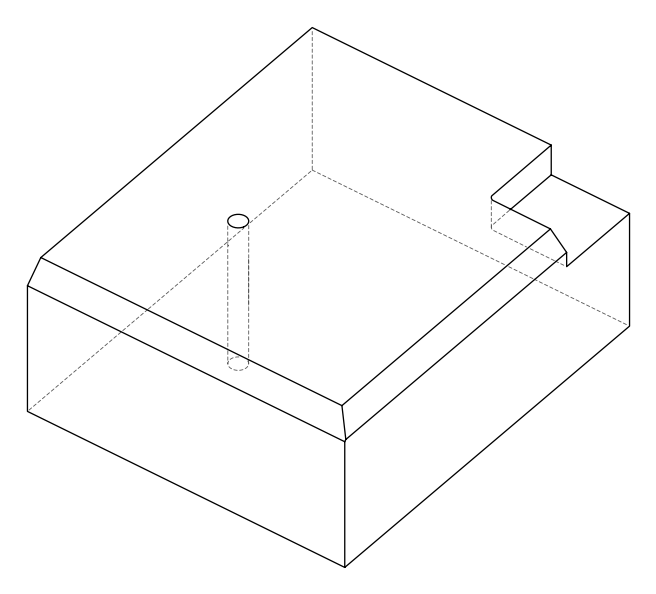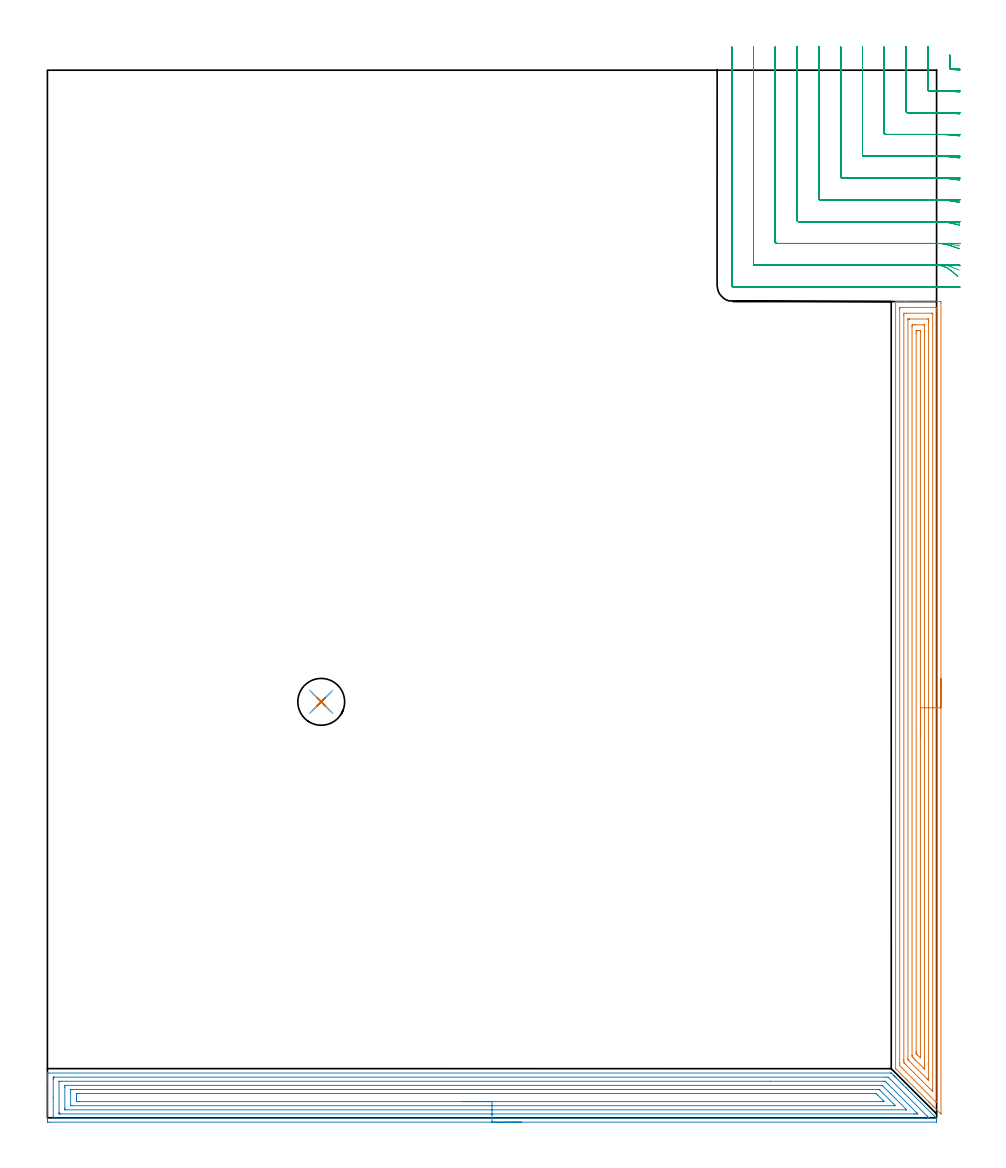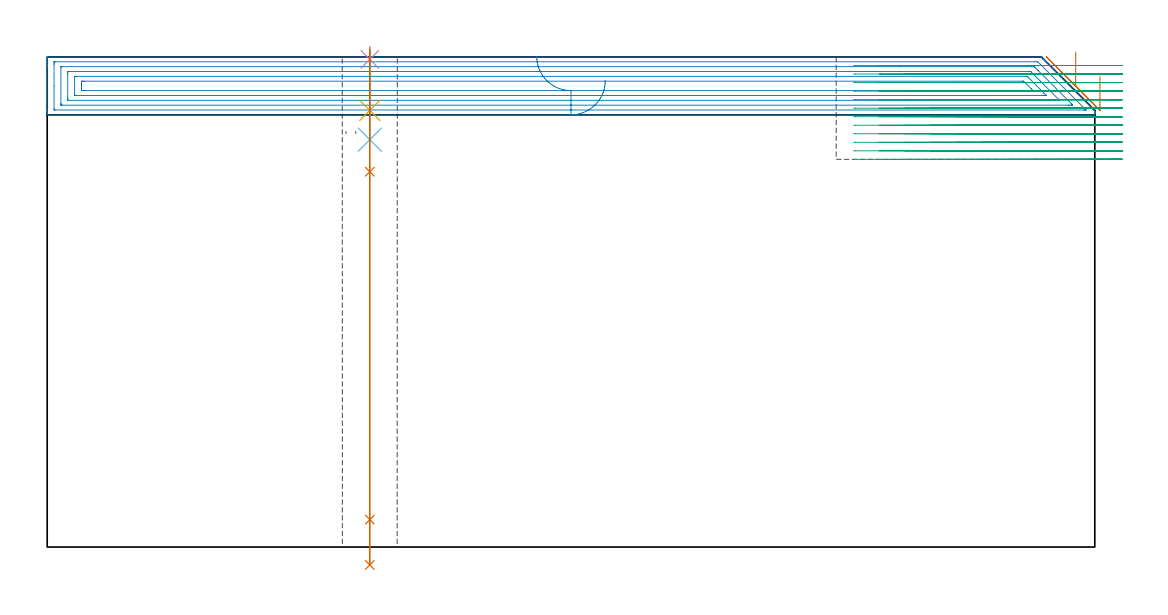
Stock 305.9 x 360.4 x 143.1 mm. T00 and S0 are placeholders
(PLAN: 7 operations, 5 tool changes, 54.8 min)
(1 AREA_MILL | FG_CHAMFER_SURFACE | UGT0205_001 | 13.32 min | 35031 mm3)
(2 AREA_MILL_1 | FG_CHAMFER_SURFACE_1 | UGT0205_001 | 14.71 min | 42290 mm3)
(3 MILL_CORNER_NOTCH_RECTANGULAR | CORNER_NOTCH_RECTANGULAR | NXT0201_013 | Follow Part, ap 2.5, ae 75% | 25.73 min | 178604 mm3)
(4 SPOT_DRILL | STEP1HOLE | NXT0321_9005460120000 | 0.03 min | 11 mm3)
(5 DRILL_BLIND_HOLE_INTO_CENTER | STEP1HOLE | UGT0301_217 | 0.07 min | 1141 mm3)
(6 DRILL_TO_ENLARGE_BLIND_HOLE | STEP1HOLE | NXT0301_111 | 0.11 min | 3434 mm3)
(7 GUN_DRILL_THROUGH_HOLE | STEP1HOLE | UGT0307_013 | 0.8 min | 24196 mm3)
(TOOL UGT0205_001 | Chamfer Mill 20 x 3 x 45 deg. | D20 FL50 Z2)
(TOOL NXT0201_013 | ENDMILL 10mm | D10 FL30 Z4)
(TOOL NXT0321_9005460120000 | NC Spot Drill, 142deg, 12mm, Carbide, Uncoated | D12 PA142 FL30 Z2)
(TOOL UGT0301_217 | Twist Drill 10.4 mm | D10.4 PA118 FL82 Z2)
(TOOL NXT0301_111 | Carbide Drill 16.1mm [860.1-1610-050A1-PM 4234] | D16.1 PA147 FL73 Z2)
(TOOL UGT0307_013 | Gun Drill 16 mm | D16 PA130 FL24 Z1)
(OP 1 AREA_MILL)
G17 G21 G94 G90
T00 M6
G54
G17 G0 G90 X307.4 Y151.05 S1061 M3
G43 Z153.1 H0
Z137.5
G94 G1 Y151.012 Z136.628 F250.
Y150.898 Z135.764
Y150.709 Z134.912
Y150.447 Z134.08
Y150.113 Z133.274
Y149.71 Z132.5
Y149.241 Z131.764
Y148.71 Z131.072
Y148.121 Z130.429
Y147.478 Z129.84
Y146.786 Z129.308
Y146.05 Z128.84
Y145.276 Z128.437
Y144.47 Z128.103
Y143.638 Z127.841
Y142.786 Z127.652
Y141.922 Z127.538
Y141.05 Z127.5
Y1.55
X307.399 Y1.453 Z127.501
X307.397 Y1.405 Z127.502
X307.392 Y1.308 Z127.506
X305.016 Y3.683 Z129.882
X304.85 Y3.847 Z130.044
X304.691 Y4.008 Z130.207
X304.57 Y4.129 Z130.328
X304.413 Y4.285 Z130.482
X304.262 Y4.437 Z130.636
X304.124 Y4.575 Z130.774
X303.975 Y4.722 Z130.92
X303.832 Y4.867 Z131.065
X303.678 Y5.021 Z131.22
X303.538 Y5.16 Z131.358
X303.403 Y5.296 Z131.495
X303.232 Y5.467 Z131.666
X295.662 Y13.038 Z139.237
X292.066 Y16.634 Z142.833
X291.905 Y16.797 Z142.993
X291.803 Y16.905 Z143.089
X291.8 Y17.063 Z143.1
Y280.647
X291.802 Y280.79 Z143.088
X291.921 Y280.797 Z142.971
X292.048 Y280.8 Z142.851
X292.436 Z142.463
X293.037 Z141.858
X295.087 Z139.81
X295.662 Z139.232
X296.25 Z138.646
X307.038 Z127.859
X307.329 Y280.796 Z127.568
X307.392 Y280.79 Z127.505
X307.399 Y280.725 Z127.499
X307.4 Y280.201 Z127.5
Y141.05
X305.986 Z128.914
X305.985 Y5.648 Z128.915
X305.983 Y5.467 Z128.917
X305.979 Y5.262 Z128.921
X305.975 Y5.187 Z128.925
X305.925 Y5.233 Z128.975
X305.684 Y5.467 Z129.216
X294.088 Y17.063 Z140.812
X293.912 Y17.242 Z140.988
X293.221 Y17.955 Z141.679
X293.215 Y18.665 Z141.685
Y18.847
X293.214 Y278.236 Z141.686
X293.215 Y278.417 Z141.685
X293.219 Y278.771 Z141.681
X293.22 Y278.786 Z141.68
X293.245 Y278.791 Z141.655
X293.311 Y278.797 Z141.589
X293.411 Y278.799 Z141.489
X293.536 Y278.8 Z141.364
X305.787 Z129.113
X305.932 Y278.797 Z128.968
X305.958 Y278.794 Z128.942
X305.979 Y278.789 Z128.921
X305.981 Y278.757 Z128.919
X305.985 Y278.599 Z128.915
X305.986 Y278.417 Z128.914
Y277.705
Y141.05
X304.572 Z130.328
Y9.765
X304.571 Y9.035 Z130.329
X304.565 Z130.335
X294.787 Y18.813 Z140.113
X294.756 Y18.847 Z140.144
X294.635 Y19.001 Z140.265
X294.629 Y19.739 Z140.271
Y19.9
Y275.902
X294.633 Y276.633 Z140.267
X294.635 Y276.788 Z140.265
X294.787 Y276.792 Z140.113
X295.499 Y276.8 Z139.401
X304.25 Y276.799 Z130.65
X304.413 Y276.794 Z130.487
X304.565 Y276.785 Z130.335
X304.569 Y276.633 Z130.331
X304.571 Y276.472 Z130.329
X304.572 Y141.05 Z130.328
X303.157 Z131.743
Y13.495
X303.155 Y12.993 Z131.745
X303.153 Y12.92 Z131.747
Y12.913
X303.095 Y12.965 Z131.805
X302.968 Y13.086 Z131.932
X302.768 Y13.281 Z132.132
X302.663 Y13.386 Z132.237
X296.311 Y19.739 Z138.589
X296.077 Y19.982 Z138.823
X296.049 Y20.013 Z138.851
X296.047 Y20.024 Z138.853
X296.044 Y20.054 Z138.856
X296.043 Y20.117 Z138.857
Y20.243
Y274.46
X296.046 Y274.629 Z138.854
X296.05 Y274.762 Z138.85
X296.052 Y274.791 Z138.848
X296.073 Y274.793 Z138.827
X296.124 Y274.796 Z138.776
X296.537 Y274.8 Z138.363
X296.585 Z138.315
X302.711 Y274.799 Z132.189
X303.07 Y274.79 Z131.83
X303.151 Y274.787 Z131.749
X303.154 Y274.732 Z131.746
X303.155 Y274.675 Z131.745
X303.157 Y274.345 Z131.743
Y273.957
Y141.05
X301.743 Z133.157
Y17.063
X301.741 Y16.89 Z133.159
X301.738 Y16.804 Z133.162
X301.737 Y16.777 Z133.163
X301.716 Y16.794 Z133.184
X301.635 Y16.869 Z133.265
X301.436 Y17.063 Z133.464
X298.759 Y19.739 Z136.141
X298.287 Y20.213 Z136.613
X297.874 Y20.631 Z137.026
X297.464 Y21.059 Z137.436
X297.457 Y21.477 Z137.443
Y21.523
X297.458 Y272.173 Z137.442
X297.464 Y272.596 Z137.436
X297.474 Y272.79 Z137.426
X297.676 Y272.796 Z137.224
X298.287 Y272.799 Z136.613
X298.547 Y272.8 Z136.353
X301.174 Y272.799 Z133.726
X301.63 Y272.79 Z133.27
X301.736 Y272.787 Z133.164
X301.743 Y272.173 Z133.157
Y141.05
X300.329 Z134.571
Y21.226
X300.326 Y20.631 Z134.574
X300.32 Z134.58
X299.162 Y21.785 Z135.738
X299.008 Y21.941 Z135.892
X298.931 Y22.021 Z135.969
X298.893 Y22.063 Z136.007
X298.878 Y22.083 Z136.022
X298.877 Y22.119 Z136.023
X298.873 Y22.415 Z136.027
X298.871 Y22.712 Z136.029
Y269.794
X298.873 Y270.389 Z136.027
X298.875 Y270.682 Z136.025
X298.878 Y270.776 Z136.022
X298.961 Y270.79 Z135.939
X299.162 Y270.794 Z135.738
X299.635 Y270.799 Z135.265
X300.037 Y270.8 Z134.863
X300.172 Y270.799 Z134.728
X300.279 Y270.795 Z134.621
X300.312 Y270.791 Z134.588
X300.322 Y270.788 Z134.578
X300.324 Y270.77 Z134.576
X300.326 Y270.686 Z134.574
X300.328 Y270.389 Z134.572
X300.329 Y270.092 Z134.571
Y141.05
Y140.178 Z134.609
Y139.313 Z134.723
Y138.462 Z134.912
Y137.63 Z135.174
Y136.824 Z135.508
Y136.05 Z135.911
Y135.314 Z136.38
Y134.622 Z136.911
Y133.979 Z137.5
Y133.39 Z138.143
Y132.858 Z138.835
Y132.39 Z139.571
Y131.987 Z140.345
Y131.653 Z141.151
Y131.391 Z141.983
Y131.202 Z142.835
Y131.088 Z143.7
Y131.05 Z144.571
G0 Z153.1
M5
M2
(OP 2 AREA_MILL_1)
G17 G21 G94 G90
T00 M6
G54
G17 G0 G90 X162.95 Y-1.5 S1061 M3
G43 Z153.1 H0
Z136.2
G94 G1 X162.912 Z135.328 F250.
X162.798 Z134.463
X162.609 Z133.612
X162.347 Z132.78
X162.013 Z131.974
X161.61 Z131.2
X161.142 Z130.464
X160.61 Z129.772
X160.021 Z129.129
X159.378 Z128.539
X158.686 Z128.008
X157.95 Z127.54
X157.176 Z127.137
X156.37 Z126.803
X155.538 Z126.541
X154.686 Z126.352
X153.822 Z126.238
X152.95 Z126.2
X0.619
X0.128 Y-1.495 Z126.203
X0.009 Y-1.492 Z126.206
X0.004 Y-1.009 Z126.689
X0. Y-0.396 Z127.302
Y12.256 Z139.95
Y12.799 Z140.496
Y13.14 Z140.836
Y13.683 Z141.379
Y14.024 Z141.719
Y14.707 Z142.407
Y15.021 Z142.72
X0.008 Y15.382 Z143.073
X0.009 Y15.397 Z143.088
X0.173 Y15.4 Z143.1
X290.093
X290.302 Y15.396 Z143.089
X290.342 Y15.359 Z143.056
X290.35 Y15.351 Z143.049
X290.986 Y14.714 Z142.414
X291.088 Y14.614 Z142.31
X291.185 Y14.515 Z142.215
X291.284 Y14.417 Z142.116
X291.383 Y14.319 Z142.015
X291.477 Y14.224 Z141.923
X291.582 Y14.119 Z141.818
X291.678 Y14.024 Z141.72
X291.879 Y13.821 Z141.52
X291.947 Y13.753 Z141.453
X292.562 Y13.14 Z140.836
X292.773 Y12.927 Z140.627
X292.805 Y12.895 Z140.595
X293.446 Y12.256 Z139.952
X293.663 Y12.037 Z139.737
X294.33 Y11.371 Z139.068
X294.521 Y11.179 Z138.879
X294.56 Y11.14 Z138.84
X295.214 Y10.487 Z138.184
X295.379 Y10.321 Z138.021
X295.453 Y10.247 Z137.947
X296.099 Y9.603 Z137.3
X296.237 Y9.463 Z137.163
X305.728 Y-0.027 Z127.671
X305.823 Y-0.124 Z127.573
X305.89 Y-0.194 Z127.503
X305.9 Y-0.466 Z127.234
Y-0.908 Z126.792
Y-1.211 Z126.488
X305.89 Y-1.493 Z126.205
X305.827 Y-1.5 Z126.2
X152.95
Y-0.086 Z127.614
X2.366 Y-0.085 Z127.615
X2.01 Y-0.077 Z127.623
X2.006 Y0.036 Z127.736
X2.001 Y0.276 Z127.976
X2. Y6.91 Z134.61
X2.001 Y13.14 Z140.84
X2.002 Y13.54 Z141.24
X2.01 Y13.943 Z141.643
X2.015 Y13.98 Z141.68
X2.033 Y13.981 Z141.681
X2.086 Y13.984 Z141.684
X2.193 Y13.985 Z141.685
X2.406 Y13.986 Z141.686
X288.345
X289.199 Y13.98 Z141.68
X289.245 Y13.979 Z141.679
X290.093 Y13.158 Z140.858
X302.601 Y0.65 Z128.35
X303.271 Y-0.027 Z127.673
X303.308 Y-0.067 Z127.633
X303.317 Y-0.08 Z127.62
X303.307 Y-0.081 Z127.619
X303.207 Y-0.084 Z127.616
X303.005 Y-0.085 Z127.615
X302.601 Y-0.086 Z127.614
X152.95
Y1.328 Z129.028
X4.512 Y1.329 Z129.029
X4.193 Y1.33 Z129.03
X4.087 Y1.332 Z129.032
X4.011 Y1.335 Z129.035
X4.007 Y1.453 Z129.153
X4.003 Y1.644 Z129.344
X4. Y1.835 Z129.535
X4.001 Y12.445 Z140.145
X4.005 Y12.51 Z140.21
X4.01 Y12.557 Z140.257
X4.036 Y12.565 Z140.265
X4.193 Y12.567 Z140.267
X4.768 Y12.571 Z140.271
X248.787
X287.412
X287.99 Y12.568 Z140.268
X288.145 Y12.564 Z140.264
X288.222 Y12.559 Z140.259
X288.306 Y12.485 Z140.185
X288.54 Y12.256 Z139.956
X289.199 Y11.602 Z139.302
X289.429 Y11.371 Z139.071
X299.027 Y1.773 Z129.473
X299.153 Y1.644 Z129.344
X299.276 Y1.513 Z129.213
X299.435 Y1.335 Z129.035
X299.342 Y1.332 Z129.032
X299.027 Y1.33 Z129.03
X298.452 Y1.329 Z129.029
X298.133 Y1.328 Z129.028
X152.95
Y2.743 Z130.443
X6.118
X6.064 Y2.744 Z130.444
X6.026 Y2.747 Z130.447
X6.011 Y2.749 Z130.449
X6.009 Y2.769 Z130.469
X6.004 Y2.976 Z130.676
X6. Y3.393 Z131.093
Y10.487 Z138.187
X6.006 Y10.919 Z138.619
X6.01 Y11.134 Z138.834
X6.015 Y11.151 Z138.851
X6.041 Y11.153 Z138.853
X6.1 Y11.155 Z138.855
X6.197 Y11.157 Z138.857
X286.519
X286.736 Y11.156 Z138.856
X287.073 Y11.152 Z138.852
X287.157 Y11.15 Z138.85
X287.198 Y11.142 Z138.842
X287.254 Y11.089 Z138.789
X287.412 Y10.937 Z138.637
X290.093 Y8.259 Z135.959
X295.453 Y2.897 Z130.597
X295.565 Y2.781 Z130.481
X295.583 Y2.758 Z130.458
X295.587 Y2.749 Z130.449
X295.571 Y2.748 Z130.448
X295.453 Y2.745 Z130.445
X295.236 Y2.743 Z130.443
X152.95
Y4.157 Z131.857
X8.518
X8.235 Y4.16 Z131.86
X8.047 Y4.164 Z131.864
X8.008 Y4.168 Z131.868
X8.006 Y4.177 Z131.877
X8.003 Y4.204 Z131.904
X8.001 Y4.297 Z131.997
X8. Y9.372 Z137.072
X8.003 Y9.603 Z137.303
X8.006 Y9.684 Z137.384
X8.01 Y9.723 Z137.423
X8.019 Y9.736 Z137.436
X8.094 Y9.738 Z137.438
X8.377 Y9.742 Z137.442
X8.519 Y9.743 Z137.443
X8.66
X285.625
X285.767 Y9.742 Z137.442
X286.05 Y9.738 Z137.438
X286.129 Y9.736 Z137.436
X286.167 Y9.723 Z137.423
X286.211 Y9.684 Z137.384
X286.296 Y9.603 Z137.303
X286.519 Y9.383 Z137.083
X290.986 Y4.916 Z132.616
X291.6 Y4.297 Z131.997
X291.686 Y4.207 Z131.907
X291.724 Y4.164 Z131.864
X291.128 Y4.157 Z131.857
X152.95
Y5.571 Z133.271
X10.946
X10.447 Y5.574 Z133.274
X10.047 Y5.578 Z133.278
X10.01 Y5.581 Z133.281
X10.004 Y5.619 Z133.319
X10.001 Y6.066 Z133.766
X10. Y6.508 Z134.208
Y6.95 Z134.65
Y7.392 Z135.092
X10.003 Y7.834 Z135.534
X10.009 Y8.268 Z135.968
X10.019 Y8.322 Z136.022
X10.073 Y8.324 Z136.024
X10.197 Y8.327 Z136.027
X10.447 Y8.328 Z136.028
X10.841 Y8.329 Z136.029
X284.732 Y8.328 Z136.028
X284.898 Y8.327 Z136.027
X285.031 Y8.325 Z136.025
X285.115 Y8.322 Z136.022
X285.169 Y8.271 Z135.971
X285.618 Y7.834 Z135.534
X287.412 Y6.04 Z133.74
X287.805 Y5.643 Z133.343
X287.851 Y5.593 Z133.293
X287.864 Y5.576 Z133.276
X287.858 Y5.575 Z133.275
X287.802 Y5.572 Z133.272
X287.748
X287.412 Y5.571 Z133.271
X152.95
X152.078 Z133.309
X151.214 Z133.423
X150.362 Z133.612
X149.53 Z133.874
X148.724 Z134.208
X147.95 Z134.611
X147.214 Z135.08
X146.522 Z135.611
X145.879 Z136.2
X145.29 Z136.843
X144.758 Z137.535
X144.29 Z138.271
X143.887 Z139.045
X143.553 Z139.851
X143.291 Z140.683
X143.102 Z141.535
X142.988 Z142.399
X142.95 Z143.271
G0 Z153.1
M5
M2
(OP 3 MILL_CORNER_NOTCH_RECTANGULAR)
G17 G21 G94 G90
T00 M6
G54
G17 G0 G90 X310.4 Y365.579 S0 M3
G43 Z153.1 H0
Z140.608
G94 G1 Y362.579 F250.
Y361.131
G3 X310.862 Y360.637 R0.5
G1 X310.894 Y360.635
X313.888 Y360.437
G0 Z153.1
X302.9 Y368.4
Z140.608
G1 Y365.4
Y353.795 F500.
G3 X303.395 Y353.3 R0.5
G1 X305.927
G2 X310.9 Y353.117 R67.5
G1 X313.892 Y352.896 F250.
G0 Z153.1
X295.4 Y368.4
Z140.608
G1 Y365.4
Y346.295 F500.
G3 X295.895 Y345.8 R0.5
G1 X305.927
G2 X310.9 Y345.594 R60.
G1 X313.89 Y345.345 F250.
G0 Z153.1
X287.9 Y368.4
Z140.608
G1 Y365.4
Y338.796 F500.
G3 X288.396 Y338.3 R0.5
G1 X305.927
G2 X310.9 Y338.064 R52.5
G1 X313.887 Y337.78 F250.
G0 Z153.1
X280.4 Y368.4
Z140.608
G1 Y365.4
Y331.296 F500.
G3 X280.896 Y330.8 R0.5
G1 X305.927
G2 X310.9 Y330.524 R45.
G1 X313.882 Y330.193 F250.
G0 Z153.1
X272.9 Y368.4
Z140.608
G1 Y365.4
Y323.796 F500.
G3 X273.396 Y323.3 R0.5
G1 X305.927
G2 X310.9 Y322.969 R37.5
G1 X313.873 Y322.571 F250.
G0 Z153.1
X265.4 Y368.4
Z140.608
G1 Y365.4
Y316.296 F500.
G3 X265.896 Y315.8 R0.5
G1 X305.927
G2 X310.9 Y315.385 R30.
G1 X313.858 Y314.888 F250.
G0 Z153.1
X257.9 Y368.4
Z140.608
G1 Y365.4
Y308.797 F500.
G3 X258.397 Y308.3 R0.5
G1 X305.927
G2 X310.9 Y307.744 R22.5
G1 X313.826 Y307.08 F250.
G0 Z153.1
X250.4 Y368.4
Z140.608
G1 Y365.4
Y301.297 F500.
G3 X250.897 Y300.8 R0.5
G1 X305.927
G2 X310.9 Y299.952 R15.
G1 X313.73 Y298.957 F250.
G0 Z153.1
X242.9 Y368.4
Z140.608
G1 Y365.4
Y293.797 F500.
G3 X243.397 Y293.3 R0.5
G1 X305.927
G2 X310.9 Y291.414 R7.5
G1 X313.146 Y289.425 F250.
G0 Z153.1
X235.4 Y368.4
Z140.608
G1 Y365.4
Y286.5 F500.
G3 X236.1 Y285.8 R0.7
G1 X305.927
X308.927 F250.
G0 Z153.1
X310.4 Y365.579
Z138.117
G1 Y362.579
Y361.14
G3 X310.863 Y360.647 R0.5
G1 X310.894 Y360.645
X313.888 Y360.452
G0 Z153.1
X302.9 Y368.4
Z138.117
G1 Y365.4
Y353.795 F500.
G3 X303.395 Y353.3 R0.5
G1 X306.068
G2 X310.9 Y353.127 R67.5
G1 X313.892 Y352.912 F250.
G0 Z153.1
X295.4 Y368.4
Z138.117
G1 Y365.4
Y346.295 F500.
G3 X295.895 Y345.8 R0.5
G1 X306.068
G2 X310.9 Y345.605 R60.
G1 X313.89 Y345.364 F250.
G0 Z153.1
X287.9 Y368.4
Z138.117
G1 Y365.4
Y338.796 F500.
G3 X288.396 Y338.3 R0.5
G1 X306.068
G2 X310.9 Y338.077 R52.5
G1 X313.887 Y337.801 F250.
G0 Z153.1
X280.4 Y368.4
Z138.117
G1 Y365.4
Y331.296 F500.
G3 X280.896 Y330.8 R0.5
G1 X306.068
G2 X310.9 Y330.54 R45.
G1 X313.883 Y330.218 F250.
G0 Z153.1
X272.9 Y368.4
Z138.117
G1 Y365.4
Y323.796 F500.
G3 X273.396 Y323.3 R0.5
G1 X306.068
G2 X310.9 Y322.987 R37.5
G1 X313.875 Y322.601 F250.
G0 Z153.1
X265.4 Y368.4
Z138.117
G1 Y365.4
Y316.296 F500.
G3 X265.896 Y315.8 R0.5
G1 X306.068
G2 X310.9 Y315.408 R30.
G1 X313.861 Y314.925 F250.
G0 Z153.1
X257.9 Y368.4
Z138.117
G1 Y365.4
Y308.797 F500.
G3 X258.397 Y308.3 R0.5
G1 X306.068
G2 X310.9 Y307.775 R22.5
G1 X313.83 Y307.131 F250.
G0 Z153.1
X250.4 Y368.4
Z138.117
G1 Y365.4
Y301.297 F500.
G3 X250.897 Y300.8 R0.5
G1 X306.068
G2 X310.9 Y300. R15.
G1 X313.74 Y299.034 F250.
G0 Z153.1
X242.9 Y368.4
Z138.117
G1 Y365.4
Y293.797 F500.
G3 X243.397 Y293.3 R0.5
G1 X306.068
G2 X310.9 Y291.536 R7.5
G1 X313.194 Y289.603 F250.
G0 Z153.1
X235.4 Y368.4
Z138.117
G1 Y365.4
Y286.5 F500.
G3 X236.1 Y285.8 R0.7
G1 X306.068
X309.068 F250.
G0 Z153.1
X310.4 Y365.579
Z135.625
G1 Y362.579
Y361.242
G3 X310.888 Y360.747 R0.5
G1 X313.886 Y360.634
G0 Z153.1
X302.9 Y368.4
Z135.625
G1 Y365.4
Y353.795 F500.
G3 X303.395 Y353.3 R0.5
G1 X308.068
G2 X310.9 Y353.241 R67.5
G1 X313.897 Y353.115 F250.
G0 Z153.1
X295.4 Y368.4
Z135.625
G1 Y365.4
Y346.295 F500.
G3 X295.895 Y345.8 R0.5
G1 X308.068
G2 X310.9 Y345.733 R60.
G1 X313.897 Y345.592 F250.
G0 Z153.1
X287.9 Y368.4
Z135.625
G1 Y365.4
Y338.796 F500.
G3 X288.396 Y338.3 R0.5
G1 X308.068
G2 X310.9 Y338.224 R52.5
G1 X313.896 Y338.062 F250.
G0 Z153.1
X280.4 Y368.4
Z135.625
G1 Y365.4
Y331.296 F500.
G3 X280.896 Y330.8 R0.5
G1 X308.068
G2 X310.9 Y330.711 R45.
G1 X313.894 Y330.522 F250.
G0 Z153.1
X272.9 Y368.4
Z135.625
G1 Y365.4
Y323.796 F500.
G3 X273.396 Y323.3 R0.5
G1 X308.068
G2 X310.9 Y323.193 R37.5
G1 X313.891 Y322.966 F250.
G0 Z153.1
X265.4 Y368.4
Z135.625
G1 Y365.4
Y316.296 F500.
G3 X265.896 Y315.8 R0.5
G1 X308.068
G2 X310.9 Y315.666 R30.
G1 X313.887 Y315.383 F250.
G0 Z153.1
X257.9 Y368.4
Z135.625
G1 Y365.4
Y308.797 F500.
G3 X258.397 Y308.3 R0.5
G1 X308.068
G2 X310.9 Y308.121 R22.5
G1 X313.876 Y307.744 F250.
G0 Z153.1
X250.4 Y368.4
Z135.625
G1 Y365.4
Y301.297 F500.
G3 X250.897 Y300.8 R0.5
G1 X308.068
G2 X310.9 Y300.53 R15.
G1 X313.846 Y299.964 F250.
G0 Z153.1
X242.9 Y368.4
Z135.625
G1 Y365.4
Y293.797 F500.
G3 X243.397 Y293.3 R0.5
G1 X308.068
G2 X310.9 Y292.745 R7.5
G1 X313.678 Y291.612 F250.
G0 Z153.1
X235.4 Y368.4
Z135.625
G1 Y365.4
Y286.5 F500.
G3 X236.1 Y285.8 R0.7
G1 X308.068
X311.068 F250.
G0 Z153.1
X310.4 Y365.579
Z133.133
G1 Y362.579
Y361.294
G3 X310.884 Y360.799 R0.5
G1 X313.883 Y360.704
G0 Z153.1
X302.9 Y368.4
Z133.133
G1 Y365.4
Y353.795 F500.
G3 X303.395 Y353.3 R0.5
G1 X310.499
G2 X310.9 Y353.299 R67.5
G1 X313.9 Y353.281 F250.
G0 Z153.1
X295.4 Y368.4
Z133.133
G1 Y365.4
Y346.295 F500.
G3 X295.895 Y345.8 R0.5
G1 X310.499
G2 X310.9 Y345.799 R60.
G1 X313.9 Y345.779 F250.
G0 Z153.1
X287.9 Y368.4
Z133.133
G1 Y365.4
Y338.796 F500.
G3 X288.396 Y338.3 R0.5
G1 X310.499
G2 X310.9 Y338.298 R52.5
G1 X313.9 Y338.276 F250.
G0 Z153.1
X280.4 Y368.4
Z133.133
G1 Y365.4
Y331.296 F500.
G3 X280.896 Y330.8 R0.5
G1 X310.499
G2 X310.9 Y330.798 R45.
G1 X313.9 Y330.772 F250.
G0 Z153.1
X272.9 Y368.4
Z133.133
G1 Y365.4
Y323.796 F500.
G3 X273.396 Y323.3 R0.5
G1 X310.499
G2 X310.9 Y323.298 R37.5
G1 X313.9 Y323.266 F250.
G0 Z153.1
X265.4 Y368.4
Z133.133
G1 Y365.4
Y316.296 F500.
G3 X265.896 Y315.8 R0.5
G1 X310.499
G2 X310.9 Y315.797 R30.
G1 X313.9 Y315.757 F250.
G0 Z153.1
X257.9 Y368.4
Z133.133
G1 Y365.4
Y308.797 F500.
G3 X258.397 Y308.3 R0.5
G1 X310.499
G2 X310.9 Y308.296 R22.5
G1 X313.9 Y308.243 F250.
G0 Z153.1
X250.4 Y368.4
Z133.133
G1 Y365.4
Y301.297 F500.
G3 X250.897 Y300.8 R0.5
G1 X310.499
G2 X310.9 Y300.795 R15.
G1 X313.899 Y300.715 F250.
G0 Z153.1
X242.9 Y368.4
Z133.133
G1 Y365.4
Y293.797 F500.
G3 X243.397 Y293.3 R0.5
G1 X310.499
G2 X310.9 Y293.289 R7.5
G1 X313.896 Y293.129 F250.
G0 Z153.1
X235.4 Y368.4
Z133.133
G1 Y365.4
Y286.5 F500.
G3 X236.1 Y285.8 R0.7
G1 X310.499
X313.499 F250.
G0 Z153.1
X310.4 Y365.579
Z130.642
G1 Y362.579
Y361.295
G3 X310.884 Y360.8 R0.5
G1 X313.882 Y360.704
G0 Z153.1
X302.9 Y368.4
Z130.642
G1 Y365.4
Y353.795 F500.
G3 X303.395 Y353.3 R0.5
G1 X310.9
X313.9 F250.
G0 Z153.1
X295.4 Y368.4
Z130.642
G1 Y365.4
Y346.295 F500.
G3 X295.895 Y345.8 R0.5
G1 X310.9
X313.9 F250.
G0 Z153.1
X287.9 Y368.4
Z130.642
G1 Y365.4
Y338.796 F500.
G3 X288.396 Y338.3 R0.5
G1 X310.9
X313.9 F250.
G0 Z153.1
X280.4 Y368.4
Z130.642
G1 Y365.4
Y331.296 F500.
G3 X280.896 Y330.8 R0.5
G1 X310.9
X313.9 F250.
G0 Z153.1
X272.9 Y368.4
Z130.642
G1 Y365.4
Y323.796 F500.
G3 X273.396 Y323.3 R0.5
G1 X310.9
X313.9 F250.
G0 Z153.1
X265.4 Y368.4
Z130.642
G1 Y365.4
Y316.296 F500.
G3 X265.896 Y315.8 R0.5
G1 X310.9
X313.9 F250.
G0 Z153.1
X257.9 Y368.4
Z130.642
G1 Y365.4
Y308.797 F500.
G3 X258.397 Y308.3 R0.5
G1 X310.9
X313.9 F250.
G0 Z153.1
X250.4 Y368.4
Z130.642
G1 Y365.4
Y301.297 F500.
G3 X250.897 Y300.8 R0.5
G1 X310.9
X313.9 F250.
G0 Z153.1
X242.9 Y368.4
Z130.642
G1 Y365.4
Y293.797 F500.
G3 X243.397 Y293.3 R0.5
G1 X310.9
X313.9 F250.
G0 Z153.1
X235.4 Y368.4
Z130.642
G1 Y365.4
Y286.5 F500.
G3 X236.1 Y285.8 R0.7
G1 X310.9
X313.9 F250.
G0 Z153.1
X310.4 Y365.579
Z128.15
G1 Y362.579
Y361.295
G3 X310.884 Y360.8 R0.5
G1 X313.882 Y360.704
G0 Z153.1
X302.9 Y368.4
Z128.15
G1 Y365.4
Y353.795 F500.
G3 X303.395 Y353.3 R0.5
G1 X310.9
X313.9 F250.
G0 Z153.1
X295.4 Y368.4
Z128.15
G1 Y365.4
Y346.295 F500.
G3 X295.895 Y345.8 R0.5
G1 X310.9
X313.9 F250.
G0 Z153.1
X287.9 Y368.4
Z128.15
G1 Y365.4
Y338.796 F500.
G3 X288.396 Y338.3 R0.5
G1 X310.9
X313.9 F250.
G0 Z153.1
X280.4 Y368.4
Z128.15
G1 Y365.4
Y331.296 F500.
G3 X280.896 Y330.8 R0.5
G1 X310.9
X313.9 F250.
G0 Z153.1
X272.9 Y368.4
Z128.15
G1 Y365.4
Y323.796 F500.
G3 X273.396 Y323.3 R0.5
G1 X310.9
X313.9 F250.
G0 Z153.1
X265.4 Y368.4
Z128.15
G1 Y365.4
Y316.296 F500.
G3 X265.896 Y315.8 R0.5
G1 X310.9
X313.9 F250.
G0 Z153.1
X257.9 Y368.4
Z128.15
G1 Y365.4
Y308.797 F500.
G3 X258.397 Y308.3 R0.5
G1 X310.9
X313.9 F250.
G0 Z153.1
X250.4 Y368.4
Z128.15
G1 Y365.4
Y301.297 F500.
G3 X250.897 Y300.8 R0.5
G1 X310.9
X313.9 F250.
G0 Z153.1
X242.9 Y368.4
Z128.15
G1 Y365.4
Y293.797 F500.
G3 X243.397 Y293.3 R0.5
G1 X310.9
X313.9 F250.
G0 Z153.1
X235.4 Y368.4
Z128.15
G1 Y365.4
Y286.5 F500.
G3 X236.1 Y285.8 R0.7
G1 X310.9
X313.9 F250.
G0 Z153.1
X310.4 Y365.579
Z125.658
G1 Y362.579
Y361.295
G3 X310.884 Y360.8 R0.5
G1 X313.882 Y360.704
G0 Z153.1
X302.9 Y368.4
Z125.658
G1 Y365.4
Y353.795 F500.
G3 X303.395 Y353.3 R0.5
G1 X310.9
X313.9 F250.
G0 Z153.1
X295.4 Y368.4
Z125.658
G1 Y365.4
Y346.295 F500.
G3 X295.895 Y345.8 R0.5
G1 X310.9
X313.9 F250.
G0 Z153.1
X287.9 Y368.4
Z125.658
G1 Y365.4
Y338.796 F500.
G3 X288.396 Y338.3 R0.5
G1 X310.9
X313.9 F250.
G0 Z153.1
X280.4 Y368.4
Z125.658
G1 Y365.4
Y331.296 F500.
G3 X280.896 Y330.8 R0.5
G1 X310.9
X313.9 F250.
G0 Z153.1
X272.9 Y368.4
Z125.658
G1 Y365.4
Y323.796 F500.
G3 X273.396 Y323.3 R0.5
G1 X310.9
X313.9 F250.
G0 Z153.1
X265.4 Y368.4
Z125.658
G1 Y365.4
Y316.296 F500.
G3 X265.896 Y315.8 R0.5
G1 X310.9
X313.9 F250.
G0 Z153.1
X257.9 Y368.4
Z125.658
G1 Y365.4
Y308.797 F500.
G3 X258.397 Y308.3 R0.5
G1 X310.9
X313.9 F250.
G0 Z153.1
X250.4 Y368.4
Z125.658
G1 Y365.4
Y301.297 F500.
G3 X250.897 Y300.8 R0.5
G1 X310.9
X313.9 F250.
G0 Z153.1
X242.9 Y368.4
Z125.658
G1 Y365.4
Y293.797 F500.
G3 X243.397 Y293.3 R0.5
G1 X310.9
X313.9 F250.
G0 Z153.1
X235.4 Y368.4
Z125.658
G1 Y365.4
Y286.5 F500.
G3 X236.1 Y285.8 R0.7
G1 X310.9
X313.9 F250.
G0 Z153.1
X310.4 Y365.579
Z123.167
G1 Y362.579
Y361.295
G3 X310.884 Y360.8 R0.5
G1 X313.882 Y360.704
G0 Z153.1
X302.9 Y368.4
Z123.167
G1 Y365.4
Y353.795 F500.
G3 X303.395 Y353.3 R0.5
G1 X310.9
X313.9 F250.
G0 Z153.1
X295.4 Y368.4
Z123.167
G1 Y365.4
Y346.295 F500.
G3 X295.895 Y345.8 R0.5
G1 X310.9
X313.9 F250.
G0 Z153.1
X287.9 Y368.4
Z123.167
G1 Y365.4
Y338.796 F500.
G3 X288.396 Y338.3 R0.5
G1 X310.9
X313.9 F250.
G0 Z153.1
X280.4 Y368.4
Z123.167
G1 Y365.4
Y331.296 F500.
G3 X280.896 Y330.8 R0.5
G1 X310.9
X313.9 F250.
G0 Z153.1
X272.9 Y368.4
Z123.167
G1 Y365.4
Y323.796 F500.
G3 X273.396 Y323.3 R0.5
G1 X310.9
X313.9 F250.
G0 Z153.1
X265.4 Y368.4
Z123.167
G1 Y365.4
Y316.296 F500.
G3 X265.896 Y315.8 R0.5
G1 X310.9
X313.9 F250.
G0 Z153.1
X257.9 Y368.4
Z123.167
G1 Y365.4
Y308.797 F500.
G3 X258.397 Y308.3 R0.5
G1 X310.9
X313.9 F250.
G0 Z153.1
X250.4 Y368.4
Z123.167
G1 Y365.4
Y301.297 F500.
G3 X250.897 Y300.8 R0.5
G1 X310.9
X313.9 F250.
G0 Z153.1
X242.9 Y368.4
Z123.167
G1 Y365.4
Y293.797 F500.
G3 X243.397 Y293.3 R0.5
G1 X310.9
X313.9 F250.
G0 Z153.1
X235.4 Y368.4
Z123.167
G1 Y365.4
Y286.5 F500.
G3 X236.1 Y285.8 R0.7
G1 X310.9
X313.9 F250.
G0 Z153.1
X310.4 Y365.579
Z120.675
G1 Y362.579
Y361.295
G3 X310.884 Y360.8 R0.5
G1 X313.882 Y360.704
G0 Z153.1
X302.9 Y368.4
Z120.675
G1 Y365.4
Y353.795 F500.
G3 X303.395 Y353.3 R0.5
G1 X310.9
X313.9 F250.
G0 Z153.1
X295.4 Y368.4
Z120.675
G1 Y365.4
Y346.295 F500.
G3 X295.895 Y345.8 R0.5
G1 X310.9
X313.9 F250.
G0 Z153.1
X287.9 Y368.4
Z120.675
G1 Y365.4
Y338.796 F500.
G3 X288.396 Y338.3 R0.5
G1 X310.9
X313.9 F250.
G0 Z153.1
X280.4 Y368.4
Z120.675
G1 Y365.4
Y331.296 F500.
G3 X280.896 Y330.8 R0.5
G1 X310.9
X313.9 F250.
G0 Z153.1
X272.9 Y368.4
Z120.675
G1 Y365.4
Y323.796 F500.
G3 X273.396 Y323.3 R0.5
G1 X310.9
X313.9 F250.
G0 Z153.1
X265.4 Y368.4
Z120.675
G1 Y365.4
Y316.296 F500.
G3 X265.896 Y315.8 R0.5
G1 X310.9
X313.9 F250.
G0 Z153.1
X257.9 Y368.4
Z120.675
G1 Y365.4
Y308.797 F500.
G3 X258.397 Y308.3 R0.5
G1 X310.9
X313.9 F250.
G0 Z153.1
X250.4 Y368.4
Z120.675
G1 Y365.4
Y301.297 F500.
G3 X250.897 Y300.8 R0.5
G1 X310.9
X313.9 F250.
G0 Z153.1
X242.9 Y368.4
Z120.675
G1 Y365.4
Y293.797 F500.
G3 X243.397 Y293.3 R0.5
G1 X310.9
X313.9 F250.
G0 Z153.1
X235.4 Y368.4
Z120.675
G1 Y365.4
Y286.5 F500.
G3 X236.1 Y285.8 R0.7
G1 X310.9
X313.9 F250.
G0 Z153.1
X310.4 Y365.579
Z118.183
G1 Y362.579
Y361.295
G3 X310.884 Y360.8 R0.5
G1 X313.882 Y360.704
G0 Z153.1
X302.9 Y368.4
Z118.183
G1 Y365.4
Y353.795 F500.
G3 X303.395 Y353.3 R0.5
G1 X310.9
X313.9 F250.
G0 Z153.1
X295.4 Y368.4
Z118.183
G1 Y365.4
Y346.295 F500.
G3 X295.895 Y345.8 R0.5
G1 X310.9
X313.9 F250.
G0 Z153.1
X287.9 Y368.4
Z118.183
G1 Y365.4
Y338.796 F500.
G3 X288.396 Y338.3 R0.5
G1 X310.9
X313.9 F250.
G0 Z153.1
X280.4 Y368.4
Z118.183
G1 Y365.4
Y331.296 F500.
G3 X280.896 Y330.8 R0.5
G1 X310.9
X313.9 F250.
G0 Z153.1
X272.9 Y368.4
Z118.183
G1 Y365.4
Y323.796 F500.
G3 X273.396 Y323.3 R0.5
G1 X310.9
X313.9 F250.
G0 Z153.1
X265.4 Y368.4
Z118.183
G1 Y365.4
Y316.296 F500.
G3 X265.896 Y315.8 R0.5
G1 X310.9
X313.9 F250.
G0 Z153.1
X257.9 Y368.4
Z118.183
G1 Y365.4
Y308.797 F500.
G3 X258.397 Y308.3 R0.5
G1 X310.9
X313.9 F250.
G0 Z153.1
X250.4 Y368.4
Z118.183
G1 Y365.4
Y301.297 F500.
G3 X250.897 Y300.8 R0.5
G1 X310.9
X313.9 F250.
G0 Z153.1
X242.9 Y368.4
Z118.183
G1 Y365.4
Y293.797 F500.
G3 X243.397 Y293.3 R0.5
G1 X310.9
X313.9 F250.
G0 Z153.1
X235.4 Y368.4
Z118.183
G1 Y365.4
Y286.5 F500.
G3 X236.1 Y285.8 R0.7
G1 X310.9
X313.9 F250.
G0 Z153.1
X310.4 Y365.579
Z115.692
G1 Y362.579
Y361.295
G3 X310.884 Y360.8 R0.5
G1 X313.882 Y360.704
G0 Z153.1
X302.9 Y368.4
Z115.692
G1 Y365.4
Y353.795 F500.
G3 X303.395 Y353.3 R0.5
G1 X310.9
X313.9 F250.
G0 Z153.1
X295.4 Y368.4
Z115.692
G1 Y365.4
Y346.295 F500.
G3 X295.895 Y345.8 R0.5
G1 X310.9
X313.9 F250.
G0 Z153.1
X287.9 Y368.4
Z115.692
G1 Y365.4
Y338.796 F500.
G3 X288.396 Y338.3 R0.5
G1 X310.9
X313.9 F250.
G0 Z153.1
X280.4 Y368.4
Z115.692
G1 Y365.4
Y331.296 F500.
G3 X280.896 Y330.8 R0.5
G1 X310.9
X313.9 F250.
G0 Z153.1
X272.9 Y368.4
Z115.692
G1 Y365.4
Y323.796 F500.
G3 X273.396 Y323.3 R0.5
G1 X310.9
X313.9 F250.
G0 Z153.1
X265.4 Y368.4
Z115.692
G1 Y365.4
Y316.296 F500.
G3 X265.896 Y315.8 R0.5
G1 X310.9
X313.9 F250.
G0 Z153.1
X257.9 Y368.4
Z115.692
G1 Y365.4
Y308.797 F500.
G3 X258.397 Y308.3 R0.5
G1 X310.9
X313.9 F250.
G0 Z153.1
X250.4 Y368.4
Z115.692
G1 Y365.4
Y301.297 F500.
G3 X250.897 Y300.8 R0.5
G1 X310.9
X313.9 F250.
G0 Z153.1
X242.9 Y368.4
Z115.692
G1 Y365.4
Y293.797 F500.
G3 X243.397 Y293.3 R0.5
G1 X310.9
X313.9 F250.
G0 Z153.1
X235.4 Y368.4
Z115.692
G1 Y365.4
Y286.5 F500.
G3 X236.1 Y285.8 R0.7
G1 X310.9
X313.9 F250.
G0 Z153.1
X310.4 Y365.579
Z113.2
G1 Y362.579
Y361.295
G3 X310.884 Y360.8 R0.5
G1 X313.882 Y360.704
G0 Z153.1
X302.9 Y368.4
Z113.2
G1 Y365.4
Y353.795 F500.
G3 X303.395 Y353.3 R0.5
G1 X310.9
X313.9 F250.
G0 Z153.1
X295.4 Y368.4
Z113.2
G1 Y365.4
Y346.295 F500.
G3 X295.895 Y345.8 R0.5
G1 X310.9
X313.9 F250.
G0 Z153.1
X287.9 Y368.4
Z113.2
G1 Y365.4
Y338.796 F500.
G3 X288.396 Y338.3 R0.5
G1 X310.9
X313.9 F250.
G0 Z153.1
X280.4 Y368.4
Z113.2
G1 Y365.4
Y331.296 F500.
G3 X280.896 Y330.8 R0.5
G1 X310.9
X313.9 F250.
G0 Z153.1
X272.9 Y368.4
Z113.2
G1 Y365.4
Y323.796 F500.
G3 X273.396 Y323.3 R0.5
G1 X310.9
X313.9 F250.
G0 Z153.1
X265.4 Y368.4
Z113.2
G1 Y365.4
Y316.296 F500.
G3 X265.896 Y315.8 R0.5
G1 X310.9
X313.9 F250.
G0 Z153.1
X257.9 Y368.4
Z113.2
G1 Y365.4
Y308.797 F500.
G3 X258.397 Y308.3 R0.5
G1 X310.9
X313.9 F250.
G0 Z153.1
X250.4 Y368.4
Z113.2
G1 Y365.4
Y301.297 F500.
G3 X250.897 Y300.8 R0.5
G1 X310.9
X313.9 F250.
G0 Z153.1
X242.9 Y368.4
Z113.2
G1 Y365.4
Y293.797 F500.
G3 X243.397 Y293.3 R0.5
G1 X310.9
X313.9 F250.
G0 Z153.1
X235.4 Y368.4
Z113.2
G1 Y365.4
Y286.5 F500.
G3 X236.1 Y285.8 R0.7
G1 X310.9
X313.9 F250.
G0 Z153.1
M5
M2
(OP 4 SPOT_DRILL)
G17 G21 G94 G90
T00 M6
G54
G17 G0 G90 X94.2 Y143.1 S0 M3
G43 Z153.1 H0
G94 G81 G98 Z142.411 F250. R146.1
G80
M5
M2
(OP 5 DRILL_BLIND_HOLE_INTO_CENTER)
G17 G21 G94 G90
T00 M6
G54
G17 G0 G90 X94.2 Y143.1 S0 M3
G43 Z153.1 H0
G94 G81 G98 Z127.5 F250. R145.1
G80
M5
M2
(OP 6 DRILL_TO_ENLARGE_BLIND_HOLE)
G17 G21 G94 G90
T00 M6
G54
G17 G0 G90 X94.2 Y143.1 S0 M3
G43 Z153.1 H1
G94 G81 G98 Z118.95 F250. R145.1
G80
M5
M2
(OP 7 GUN_DRILL_THROUGH_HOLE)
G17 G21 G94 G90
T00 M6
G54
G17 G0 G90 X94.2 Y143.1 M8
G43 Z153.1 H0
Z145.32
S716 M3
G94 G1 Z109.589 F125. M26
G4 X.084
Z8. F250.
G4 X.084
Z-5.23 F125.
G4 X.084
M5
M9
G0 Z145.32
Z153.1
M2
